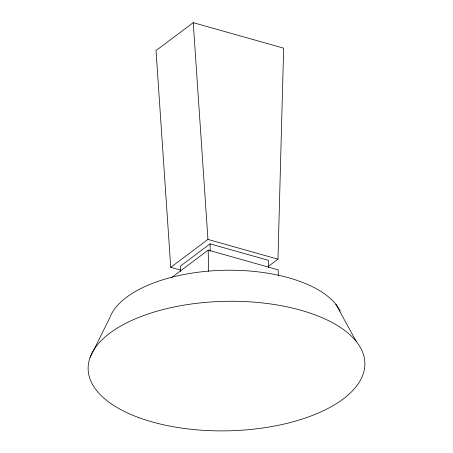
<?xml version="1.0" encoding="UTF-8"?>
<svg xmlns="http://www.w3.org/2000/svg" width="453" height="453" viewBox="0 0 453 453"><rect width="100%" height="100%" fill="white"/><g stroke="black" fill="none" stroke-linecap="round" stroke-linejoin="round"><path stroke-width="0.68" d="M268.369 266.364L277.955 259.173L283.652 48.16L193.238 22.65L156.019 50.566L170.741 267.338L180.622 270.13M90.039 357.547L109.654 318.063A117.65 55.051 -1.2 0 1 222.185 270.333A117.65 55.051 -1.2 0 1 340.288 311.109M170.741 267.338L207.955 239.422L277.955 259.173M268.555 267.672L268.397 260.316L210.067 243.861L180.294 266.194L180.407 271.534M170.962 278.029L208.182 250.113L278.176 269.875L278.295 275.503M335.871 304.286L356.177 341.341M193.238 22.65L207.955 239.422M210.067 243.861L210.22 251.211M208.182 250.113L208.623 271.222M138.358 417.456A138.408 64.768 -1.2 0 0 362.961 374.608A138.408 64.768 -1.2 0 0 178.176 306.171A138.408 64.768 -1.2 0 0 138.358 417.456"/></g></svg>
